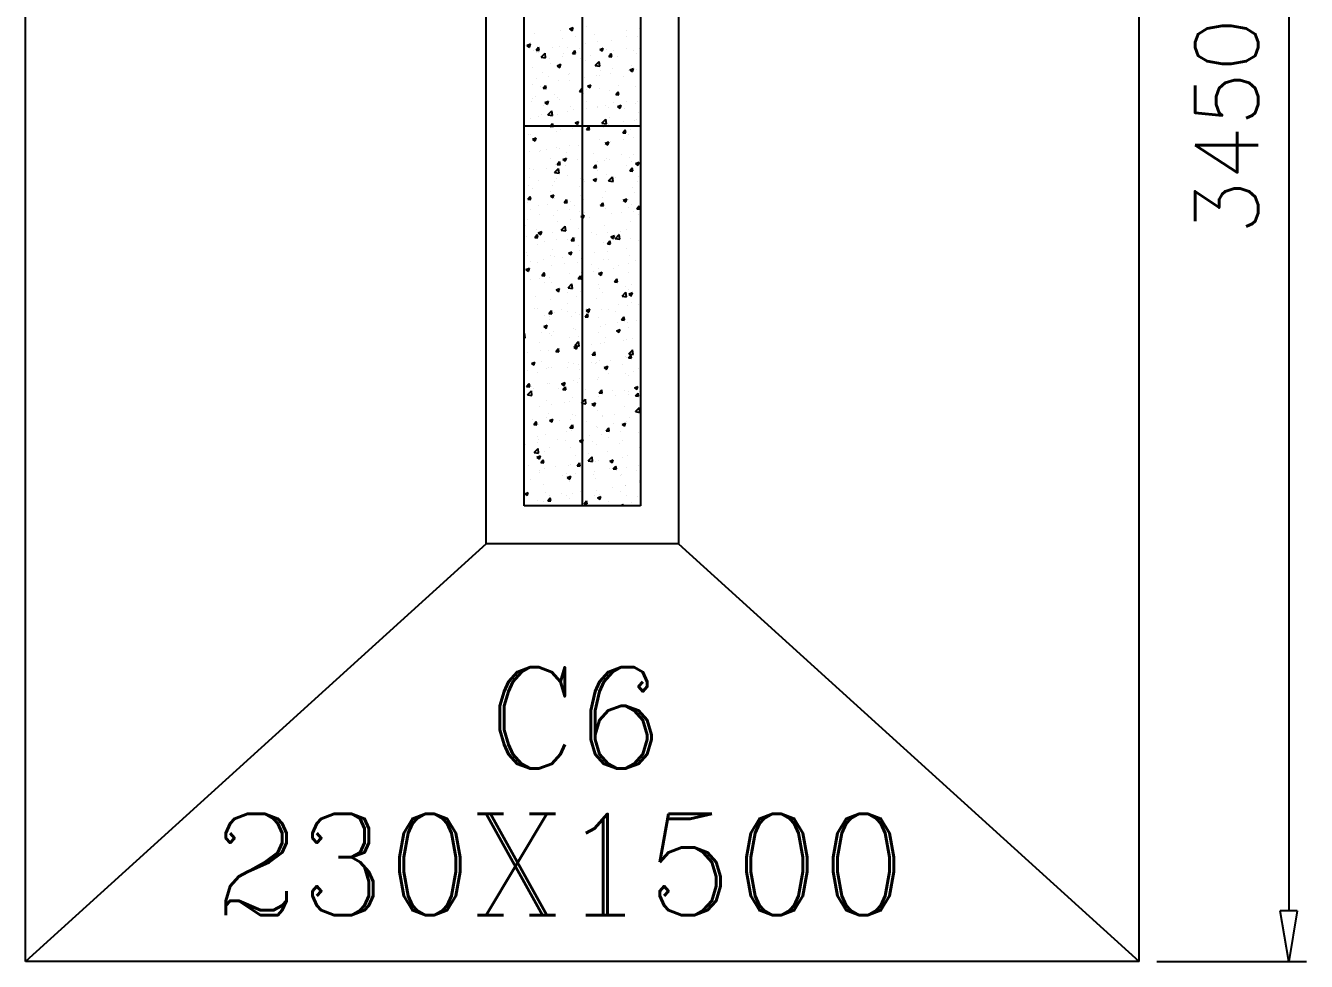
# Model space of a CAD drawing. Header units: millimetres. Extents: x 331487 to 517269, y 198509 to 399936.
# Drawn here: x 431769 to 434300, y 317004 to 318852 of the extents above; entities that cross this region are included whole.
import ezdxf

# ---------------------------------------------------------------- set-up
doc = ezdxf.new("R2010")
doc.units = ezdxf.units.MM
doc.header["$MEASUREMENT"] = 0
doc.layers.add('COLUMN', color=6, linetype='Continuous')
doc.layers.add('FOOTING', color=5, linetype='Continuous')
doc.styles.add('RC', font='romanc.shx', dxfattribs={"height": 200})
doc.styles.add('RO', font='romans.shx', dxfattribs={"height": 125})

# ---------------------------------------------------------------- blocks, each defined once
blk = doc.blocks.new('_ClosedBlank')
at = {"color": 0, "linetype": 'ByBlock', "lineweight": -2}
for p, q in [((-1, 0.167), (0, 0)), ((-1, 0.167), (-1, -0.167)), ((0, 0), (-1, -0.167))]:
    blk.add_line(p, q, dxfattribs=at)

msp = doc.modelspace()

# ---------------------------------------------------------------- linework, layer by layer
at = {"layer": 'COLUMN'}
for p, q in [((432754.3, 317903.5), (432754.3, 319403.5)), ((432984.3, 319403.5), (432984.3, 317903.5)), ((432984.3, 317903.5), (432754.3, 317903.5))]:
    msp.add_line(p, q, dxfattribs=at)
at = {"layer": 'COLUMN', "color": 2, "linetype": 'Continuous'}
for p, q in [((432773.8, 318836.1), (432773.8, 318836.1)), ((432825.7, 318843.6), (432825.7, 318843.6)), ((432843.9, 318845.7), (432850.9, 318848.4)), ((432843.9, 318845.7), (432848.8, 318842.3)), ((432848.8, 318842.3), (432850.9, 318848.4)), ((432877, 318850.6), (432877, 318850.6)), ((432893.7, 318835.2), (432893.7, 318835.2)), ((432956.9, 318843.5), (432956.9, 318843.5)), ((432981.9, 318846.8), (432981.9, 318846.8)), ((432757.4, 318812.1), (432757.4, 318812.1)), ((432759.8, 318813.4), (432766.9, 318816.1)), ((432759.8, 318813.4), (432764.8, 318810.1)), ((432764.8, 318810.1), (432766.8, 318816.1)), ((432767.7, 318818.6), (432767.7, 318818.6)), ((432777.8, 318803.8), (432782.6, 318809.6)), ((432783.7, 318803.3), (432782.6, 318809.6)), ((432810.8, 318809.9), (432810.8, 318809.9)), ((432824.5, 318810.3), (432824.5, 318810.3)), ((432830.8, 318826.9), (432830.8, 318826.9)), ((432840.6, 318809.9), (432840.6, 318809.9)), ((432855.9, 318830.2), (432855.9, 318830.2)), ((432875.8, 318817.3), (432875.8, 318817.3)), ((432898.9, 318820), (432898.9, 318820)), ((432926.3, 318823.7), (432926.3, 318823.7)), ((432957.2, 318830), (432957.2, 318830)), ((432978.3, 318831.2), (432978.3, 318831.2)), ((432772.5, 318802.8), (432772.5, 318802.8)), ((432777.8, 318803.8), (432783.7, 318803.3)), ((432778.5, 318798.7), (432778.5, 318798.7)), ((432782.3, 318799.9), (432782.3, 318799.9)), ((432787.8, 318790), (432796.7, 318788.6)), ((432787.9, 318790), (432795.6, 318798.1)), ((432796.7, 318788.6), (432795.6, 318798.1)), ((432804.5, 318787.4), (432804.5, 318787.4)), ((432829.6, 318790.7), (432829.6, 318790.7)), ((432831.9, 318796.5), (432831.9, 318796.5)), ((432849.5, 318797.5), (432854.3, 318803.3)), ((432849.5, 318797.5), (432855.5, 318797)), ((432855.5, 318797), (432854.3, 318803.3)), ((432864.1, 318807.6), (432864.1, 318807.6)), ((432864.6, 318788), (432864.6, 318788)), ((432867.4, 318795.7), (432867.4, 318795.7)), ((432874.6, 318784), (432874.6, 318784)), ((432885.2, 318794.2), (432885.2, 318794.2)), ((432903.6, 318805.4), (432910.6, 318808.1)), ((432903.6, 318805.4), (432908.5, 318802.1)), ((432908.5, 318802.1), (432910.6, 318808.1)), ((432917.5, 318805.4), (432917.5, 318805.4)), ((432921.2, 318791.3), (432926, 318797)), ((432921.2, 318791.3), (432927.2, 318790.7)), ((432922.9, 318798), (432922.9, 318798)), ((432925.1, 318790.5), (432925.1, 318790.5)), ((432927.2, 318790.7), (432926, 318797)), ((432930.6, 318804), (432930.6, 318804)), ((432938.6, 318791.9), (432938.6, 318791.9)), ((432955.6, 318807.3), (432955.6, 318807.3)), ((432970.9, 318803.1), (432970.9, 318803.1)), ((432977.1, 318797.9), (432977.1, 318797.9)), ((432981.2, 318808), (432981.2, 318808)), ((432771.3, 318769.5), (432771.3, 318769.5)), ((432790.9, 318759.1), (432790.9, 318759.1)), ((432806.2, 318778), (432806.2, 318778)), ((432819.5, 318773.2), (432826.5, 318775.9)), ((432819.5, 318773.2), (432824.5, 318769.8)), ((432823.3, 318777), (432823.3, 318777)), ((432824.5, 318769.8), (432826.5, 318775.9)), ((432894.6, 318773.5), (432902.4, 318781.6)), ((432894.6, 318773.5), (432903.5, 318772.1)), ((432903.5, 318772.1), (432902.4, 318781.6)), ((432904.3, 318764.6), (432904.3, 318764.6)), ((432929.3, 318767.9), (432929.3, 318767.9)), ((432961.1, 318763), (432961.1, 318763)), ((432963.3, 318765.2), (432970.3, 318767.9)), ((432963.3, 318765.2), (432968.2, 318761.8)), ((432967.2, 318772.9), (432967.2, 318772.9)), ((432968.2, 318761.8), (432970.3, 318767.8)), ((432975.8, 318764.7), (432975.8, 318764.7)), ((432770.1, 318736.2), (432770.1, 318736.2)), ((432778.2, 318748), (432778.2, 318748)), ((432791.6, 318728.6), (432796.5, 318734.3)), ((432797.6, 318728.1), (432796.4, 318734.3)), ((432803.3, 318751.3), (432803.3, 318751.3)), ((432822, 318743.7), (432822, 318743.7)), ((432841.1, 318756.3), (432841.1, 318756.3)), ((432844.3, 318756.8), (432844.3, 318756.8)), ((432844.4, 318743), (432844.4, 318743)), ((432873.4, 318750.8), (432873.4, 318750.8)), ((432879.2, 318732.9), (432886.2, 318735.6)), ((432884.2, 318729.6), (432886.2, 318735.6)), ((432897.6, 318754.5), (432897.6, 318754.5)), ((432902.7, 318753), (432902.7, 318753)), ((432923.9, 318757.2), (432923.9, 318757.2)), ((432940.9, 318733.4), (432940.9, 318733.4)), ((432951, 318752.3), (432951, 318752.3)), ((432776.9, 318711.9), (432776.9, 318711.9)), ((432786.1, 318733), (432786.1, 318733)), ((432791.6, 318728.6), (432797.6, 318728.1)), ((432814.8, 318716.8), (432814.8, 318716.8)), ((432820.8, 318710.4), (432820.8, 318710.4)), ((432863.4, 318722.3), (432868.2, 318728.1)), ((432863.4, 318722.3), (432869.3, 318721.8)), ((432869.3, 318721.8), (432868.2, 318728.1)), ((432872.2, 318717.5), (432872.2, 318717.5)), ((432878, 318725.2), (432878, 318725.2)), ((432879.2, 318732.9), (432884.2, 318729.6)), ((432903, 318728.4), (432903, 318728.4)), ((432922.7, 318723.9), (432922.7, 318723.9)), ((432935.1, 318716), (432939.9, 318721.8)), ((432935.1, 318716), (432941.1, 318715.5)), ((432941.1, 318715.5), (432939.9, 318721.8)), ((432974.6, 318731.4), (432974.6, 318731.4)), ((432768.9, 318702.9), (432768.9, 318702.9)), ((432771.4, 318708), (432771.4, 318708)), ((432792.5, 318694.5), (432792.5, 318694.5)), ((432795.2, 318700.7), (432802.2, 318703.3)), ((432795.2, 318700.7), (432800.2, 318697.3)), ((432800.2, 318697.3), (432802.2, 318703.3)), ((432801.1, 318676.1), (432808.9, 318684.2)), ((432810, 318674.7), (432808.9, 318684.2)), ((432824.8, 318705.7), (432824.8, 318705.7)), ((432840.3, 318683.3), (432840.3, 318683.3)), ((432845.9, 318692.3), (432845.9, 318692.3)), ((432851.7, 318685.7), (432851.7, 318685.7)), ((432871, 318684.2), (432871, 318684.2)), ((432876.7, 318689), (432876.7, 318689)), ((432878.2, 318703.4), (432878.2, 318703.4)), ((432898.6, 318693.3), (432898.6, 318693.3)), ((432899.2, 318690), (432899.2, 318690)), ((432914.6, 318694), (432914.6, 318694)), ((432921.5, 318690.6), (432921.5, 318690.6)), ((432931.5, 318701.2), (432931.5, 318701.2)), ((432938.9, 318692.6), (432945.9, 318695.3)), ((432938.9, 318692.6), (432943.9, 318689.3)), ((432943.9, 318689.3), (432945.9, 318695.3)), ((432952.6, 318687.8), (432952.6, 318687.8)), ((432956.9, 318703.3), (432956.9, 318703.3)), ((432973.4, 318698.1), (432973.4, 318698.1)), ((432977.7, 318702.3), (432977.7, 318702.3)), ((432767.7, 318669.6), (432767.7, 318669.6)), ((432782, 318673.3), (432782, 318673.3)), ((432788.5, 318677.4), (432788.5, 318677.4)), ((432801.1, 318676), (432810, 318674.7)), ((432805.5, 318653.4), (432810.3, 318659.1)), ((432811.5, 318652.8), (432810.3, 318659.1)), ((432819.6, 318677.1), (432819.6, 318677.1)), ((432854.9, 318660.4), (432861.9, 318663.1)), ((432854.9, 318660.4), (432859.9, 318657)), ((432859.9, 318657), (432861.9, 318663.1)), ((432864.3, 318661.4), (432864.3, 318661.4)), ((432907.8, 318659.5), (432915.6, 318667.6)), ((432907.8, 318659.5), (432916.7, 318658.1)), ((432916.7, 318658.1), (432915.6, 318667.6)), ((432922.6, 318671.4), (432922.6, 318671.4)), ((432951.4, 318662.9), (432951.4, 318662.9)), ((432972.2, 318664.8), (432972.2, 318664.8)), ((432976.5, 318666.2), (432976.5, 318666.2)), ((432980.9, 318681.4), (432980.9, 318681.4)), ((432762.2, 318638), (432762.2, 318638)), ((432766.5, 318636.4), (432766.5, 318636.4)), ((432804.9, 318654.9), (432804.9, 318654.9)), ((432805.5, 318653.4), (432811.5, 318652.9)), ((432805.9, 318651.3), (432805.9, 318651.3)), ((432818.4, 318643.9), (432818.4, 318643.9)), ((432825.4, 318646.3), (432825.4, 318646.3)), ((432850.4, 318649.6), (432850.4, 318649.6)), ((432858.3, 318652.6), (432858.3, 318652.6)), ((432869.7, 318650.9), (432869.7, 318650.9)), ((432877.2, 318647.1), (432882.1, 318652.8)), ((432877.2, 318647.1), (432883.2, 318646.6)), ((432883.2, 318646.6), (432882.1, 318652.8)), ((432888.3, 318654.6), (432888.3, 318654.6)), ((432911.7, 318650.4), (432911.7, 318650.4)), ((432920.2, 318657.3), (432920.2, 318657.3)), ((432949, 318640.8), (432953.8, 318646.6)), ((432949, 318640.8), (432954.9, 318640.3)), ((432954.9, 318640.3), (432953.8, 318646.6)), ((432960.8, 318636.4), (432960.8, 318636.4)), ((432965, 318648.1), (432965, 318648.1)), ((432770.9, 318628.1), (432777.9, 318630.8)), ((432770.9, 318628.1), (432775.9, 318624.8)), ((432775.8, 318624.8), (432777.9, 318630.8)), ((432817.2, 318610.6), (432817.2, 318610.6)), ((432824.1, 318610.1), (432824.1, 318610.1)), ((432844.1, 318616.4), (432844.1, 318616.4)), ((432862, 318615.1), (432862, 318615.1)), ((432868.5, 318617.6), (432868.5, 318617.6)), ((432902.5, 318626.4), (432902.5, 318626.4)), ((432914.6, 318620.1), (432921.6, 318622.8)), ((432914.6, 318620.1), (432919.6, 318616.8)), ((432919, 318624), (432919, 318624)), ((432919.6, 318616.8), (432921.6, 318622.8)), ((432925.1, 318623.4), (432925.1, 318623.4)), ((432950.1, 318626.7), (432950.1, 318626.7)), ((432971, 318631.5), (432971, 318631.5)), ((432765.2, 318603.1), (432765.2, 318603.1)), ((432785.4, 318603.8), (432785.4, 318603.8)), ((432785.8, 318606.3), (432785.8, 318606.3)), ((432799.1, 318606.8), (432799.1, 318606.8)), ((432806.5, 318590.3), (432806.5, 318590.3)), ((432819.4, 318578.2), (432824.2, 318583.9)), ((432825.4, 318577.6), (432824.2, 318583.9)), ((432830.6, 318587.9), (432837.6, 318590.6)), ((432830.6, 318587.9), (432835.5, 318584.5)), ((432835.5, 318584.5), (432837.6, 318590.6)), ((432838.8, 318601.5), (432838.8, 318601.5)), ((432859.9, 318588.1), (432859.9, 318588.1)), ((432867.3, 318584.3), (432867.3, 318584.3)), ((432892.2, 318599.3), (432892.2, 318599.3)), ((432898.8, 318584), (432898.8, 318584)), ((432913.3, 318585.8), (432913.3, 318585.8)), ((432917.8, 318590.7), (432917.8, 318590.7)), ((432923.8, 318587.3), (432923.8, 318587.3)), ((432945.6, 318597), (432945.6, 318597)), ((432961.7, 318592.3), (432961.7, 318592.3)), ((432966.6, 318583.6), (432966.6, 318583.6)), ((432969.8, 318598.2), (432969.8, 318598.2)), ((432974.3, 318579.9), (432981.3, 318582.6)), ((432979.3, 318576.5), (432981.3, 318582.6)), ((432764, 318569.8), (432764, 318569.8)), ((432772.7, 318567.4), (432772.7, 318567.4)), ((432797.8, 318570.7), (432797.8, 318570.7)), ((432814.4, 318562.1), (432822.2, 318570.2)), ((432814.4, 318562.1), (432823.3, 318560.7)), ((432816, 318577.3), (432816, 318577.3)), ((432819.4, 318578.2), (432825.4, 318577.6)), ((432823.3, 318560.7), (432822.1, 318570.2)), ((432835.7, 318575.7), (432835.7, 318575.7)), ((432840, 318556.7), (432840, 318556.7)), ((432891.1, 318571.9), (432895.9, 318577.6)), ((432891.1, 318571.9), (432897.1, 318571.4)), ((432897.1, 318571.4), (432895.9, 318577.6)), ((432898.3, 318566.7), (432898.3, 318566.7)), ((432916.6, 318557.4), (432916.6, 318557.4)), ((432956.6, 318576.7), (432956.6, 318576.7)), ((432962.8, 318565.6), (432967.7, 318571.4)), ((432962.8, 318565.6), (432968.8, 318565.1)), ((432968.8, 318565.1), (432967.7, 318571.3)), ((432968.5, 318564.9), (432968.5, 318564.9)), ((432974.3, 318579.9), (432979.3, 318576.5)), ((432762.8, 318536.5), (432762.8, 318536.5)), ((432765.5, 318552.9), (432765.5, 318552.9)), ((432771.5, 318531.2), (432771.5, 318531.2)), ((432781.7, 318546.7), (432781.7, 318546.7)), ((432809.3, 318536.2), (432809.3, 318536.2)), ((432814.7, 318544), (432814.7, 318544)), ((432818.9, 318550.7), (432818.9, 318550.7)), ((432864, 318534.7), (432864, 318534.7)), ((432866.1, 318551), (432866.1, 318551)), ((432872.3, 318548.4), (432872.3, 318548.4)), ((432872.5, 318544.5), (432872.5, 318544.5)), ((432890.3, 318547.6), (432897.3, 318550.3)), ((432890.3, 318547.6), (432895.2, 318544.3)), ((432895.2, 318544.3), (432897.3, 318550.3)), ((432897.5, 318547.8), (432897.5, 318547.8)), ((432921.1, 318545.5), (432928.9, 318553.7)), ((432921.1, 318545.5), (432930, 318544.1)), ((432922.3, 318544.7), (432922.3, 318544.7)), ((432925.7, 318546.2), (432925.7, 318546.2)), ((432930, 318544.1), (432928.9, 318553.6)), ((432935.4, 318552.8), (432935.4, 318552.8)), ((432967.3, 318531.6), (432967.3, 318531.6)), ((432979, 318543.9), (432979, 318543.9)), ((432980.6, 318554.7), (432980.6, 318554.7)), ((432761.5, 318509.2), (432766.4, 318515)), ((432761.5, 318509.2), (432767.5, 318508.7)), ((432767.5, 318508.7), (432766.3, 318515)), ((432805.6, 318524.7), (432805.6, 318524.7)), ((432806.2, 318515.4), (432813.2, 318518.1)), ((432806.2, 318515.4), (432811.2, 318512)), ((432811.2, 318512), (432813.2, 318518.1)), ((432813.5, 318510.7), (432813.5, 318510.7)), ((432833.3, 318502.9), (432838.1, 318508.7)), ((432839.2, 318502.4), (432838.1, 318508.7)), ((432864.9, 318517.7), (432864.9, 318517.7)), ((432871.2, 318508.4), (432871.2, 318508.4)), ((432909.1, 318513.4), (432909.1, 318513.4)), ((432915.4, 318524.1), (432915.4, 318524.1)), ((432949.9, 318507.4), (432957, 318510)), ((432949.9, 318507.4), (432954.9, 318504)), ((432954.9, 318504), (432956.9, 318510)), ((432960.5, 318509.7), (432960.5, 318509.7)), ((432972.3, 318521.7), (432972.3, 318521.7)), ((432761.6, 318503.2), (432761.6, 318503.2)), ((432767.1, 318488.4), (432767.1, 318488.4)), ((432783, 318496.8), (432783, 318496.8)), ((432799.4, 318499.6), (432799.4, 318499.6)), ((432820.5, 318486.2), (432820.5, 318486.2)), ((432833.3, 318502.9), (432839.2, 318502.4)), ((432843.8, 318489.7), (432843.8, 318489.7)), ((432846.2, 318505.1), (432846.2, 318505.1)), ((432852.8, 318497.3), (432852.8, 318497.3)), ((432863.7, 318484.4), (432863.7, 318484.4)), ((432873.9, 318483.9), (432873.9, 318483.9)), ((432902.2, 318499.7), (432902.2, 318499.7)), ((432905, 318496.7), (432909.8, 318502.4)), ((432905, 318496.7), (432911, 318496.1)), ((432906.2, 318495.1), (432906.2, 318495.1)), ((432911, 318496.1), (432909.8, 318502.4)), ((432914.2, 318490.8), (432914.2, 318490.8)), ((432927.3, 318481.6), (432927.3, 318481.6)), ((432945.9, 318482.3), (432945.9, 318482.3)), ((432959.6, 318492.8), (432959.6, 318492.8)), ((432966.1, 318498.3), (432966.1, 318498.3)), ((432971, 318485.6), (432971, 318485.6)), ((432976.7, 318490.4), (432981.5, 318496.1)), ((432976.7, 318490.4), (432982.7, 318489.9)), ((432982.7, 318489.9), (432981.5, 318496.1)), ((432756.7, 318457.3), (432756.7, 318457.3)), ((432760.4, 318469.9), (432760.4, 318469.9)), ((432785.5, 318479.7), (432785.5, 318479.7)), ((432812.3, 318477.4), (432812.3, 318477.4)), ((432819.9, 318465.7), (432819.9, 318465.7)), ((432827.6, 318448.1), (432835.4, 318456.2)), ((432836.5, 318446.7), (432835.4, 318456.2)), ((432844.9, 318469), (432844.9, 318469)), ((432865.9, 318475.1), (432872.9, 318477.8)), ((432865.9, 318475.1), (432870.9, 318471.7)), ((432870.9, 318471.7), (432872.9, 318477.8)), ((432882.8, 318473.9), (432882.8, 318473.9)), ((432913, 318457.6), (432913, 318457.6)), ((432964.9, 318465.1), (432964.9, 318465.1)), ((432980.7, 318479.4), (432980.7, 318479.4)), ((432759.2, 318436.6), (432759.2, 318436.6)), ((432775.4, 318434), (432780.2, 318439.7)), ((432775.4, 318434), (432781.4, 318433.5)), ((432779.5, 318448.8), (432779.5, 318448.8)), ((432781.4, 318433.5), (432780.2, 318439.7)), ((432781.9, 318442.8), (432788.9, 318445.5)), ((432781.9, 318442.8), (432786.9, 318439.5)), ((432786.9, 318439.5), (432788.9, 318445.5)), ((432811.1, 318444.1), (432811.1, 318444.1)), ((432827.6, 318448.1), (432836.5, 318446.7)), ((432832.9, 318446.5), (432832.9, 318446.5)), ((432839.7, 318430.1), (432839.7, 318430.1)), ((432847.1, 318427.7), (432852, 318433.5)), ((432853.1, 318427.2), (432851.9, 318433.5)), ((432856.5, 318434.5), (432856.5, 318434.5)), ((432862.4, 318451.2), (432862.4, 318451.2)), ((432886.3, 318444.2), (432886.3, 318444.2)), ((432898, 318440.1), (432898, 318440.1)), ((432919.6, 318442.8), (432919.6, 318442.8)), ((432925.6, 318434.8), (432932.6, 318437.5)), ((432925.6, 318434.8), (432930.6, 318431.5)), ((432930.6, 318431.5), (432932.6, 318437.5)), ((432934.3, 318431.6), (432943.2, 318430.2)), ((432934.4, 318431.6), (432942.1, 318439.7)), ((432939.7, 318442), (432939.7, 318442)), ((432943.2, 318430.2), (432942.1, 318439.7)), ((432944.7, 318446.1), (432944.7, 318446.1)), ((432956.3, 318450.1), (432956.3, 318450.1)), ((432963.7, 318431.8), (432963.7, 318431.8)), ((432982.5, 318451.1), (432982.5, 318451.1)), ((432781.4, 318420), (432781.4, 318420)), ((432793.6, 318426.2), (432793.6, 318426.2)), ((432809.9, 318410.8), (432809.9, 318410.8)), ((432818.6, 318429.5), (432818.6, 318429.5)), ((432841.6, 318402.6), (432848.6, 318405.3)), ((432846.6, 318399.2), (432848.6, 318405.3)), ((432847.1, 318427.7), (432853.1, 318427.2)), ((432861.2, 318417.9), (432861.2, 318417.9)), ((432863.7, 318408.1), (432863.7, 318408.1)), ((432911.7, 318424.3), (432911.7, 318424.3)), ((432918.4, 318406.7), (432918.4, 318406.7)), ((432918.9, 318421.4), (432923.7, 318427.2)), ((432918.9, 318421.4), (432924.8, 318420.9)), ((432922, 318418.1), (432922, 318418.1)), ((432924.8, 318420.9), (432923.7, 318427.2)), ((432956.2, 318411.7), (432956.2, 318411.7)), ((432980.3, 318428.1), (432980.3, 318428.1)), ((432757.9, 318403.3), (432757.9, 318403.3)), ((432760.1, 318397.7), (432760.1, 318397.7)), ((432767.3, 318386.8), (432767.3, 318386.8)), ((432781.1, 318384.2), (432781.1, 318384.2)), ((432792.3, 318390.1), (432792.3, 318390.1)), ((432805.4, 318398.1), (432805.4, 318398.1)), ((432813.4, 318395.4), (432813.4, 318395.4)), ((432830.2, 318395.1), (432830.2, 318395.1)), ((432834.5, 318382), (432834.5, 318382)), ((432841.6, 318402.6), (432846.6, 318399.2)), ((432860, 318384.6), (432860, 318384.6)), ((432866.8, 318393.1), (432866.8, 318393.1)), ((432887.9, 318379.7), (432887.9, 318379.7)), ((432893.3, 318403.4), (432893.3, 318403.4)), ((432910.5, 318391), (432910.5, 318391)), ((432920.2, 318390.9), (432920.2, 318390.9)), ((432960.2, 318383.1), (432960.2, 318383.1)), ((432962.5, 318398.5), (432962.5, 318398.5)), ((432973.6, 318388.6), (432973.6, 318388.6)), ((432756.7, 318370), (432756.7, 318370)), ((432757.6, 318370.3), (432764.6, 318373)), ((432757.6, 318370.3), (432762.5, 318367)), ((432762.5, 318367), (432764.6, 318373)), ((432789.3, 318358.8), (432794.1, 318364.5)), ((432789.3, 318358.8), (432795.3, 318358.3)), ((432795.3, 318358.2), (432794.1, 318364.5)), ((432803.9, 318355.6), (432803.9, 318355.6)), ((432808.7, 318377.5), (432808.7, 318377.5)), ((432843.5, 318363.1), (432843.5, 318363.1)), ((432861, 318352.5), (432865.8, 318358.2)), ((432867, 318352), (432865.8, 318358.2)), ((432867, 318363.9), (432867, 318363.9)), ((432892.1, 318367.2), (432892.1, 318367.2)), ((432901.3, 318362.3), (432908.3, 318365)), ((432901.3, 318362.3), (432906.3, 318359)), ((432901.9, 318373.1), (432901.9, 318373.1)), ((432906.3, 318359), (432908.3, 318365)), ((432909.3, 318357.7), (432909.3, 318357.7)), ((432929.9, 318372.2), (432929.9, 318372.2)), ((432941.3, 318377.5), (432941.3, 318377.5)), ((432961.2, 318365.2), (432961.2, 318365.2)), ((432755.5, 318336.7), (432755.5, 318336.7)), ((432766, 318350.6), (432766, 318350.6)), ((432785.2, 318353.1), (432785.2, 318353.1)), ((432793.5, 318344.6), (432793.5, 318344.6)), ((432807.4, 318344.2), (432807.4, 318344.2)), ((432817.3, 318330.1), (432824.3, 318332.8)), ((432817.3, 318330.1), (432822.2, 318326.7)), ((432822.2, 318326.7), (432824.3, 318332.8)), ((432840.9, 318334.2), (432848.7, 318342.3)), ((432840.9, 318334.1), (432849.8, 318332.8)), ((432846.9, 318342.3), (432846.9, 318342.3)), ((432849.8, 318332.8), (432848.7, 318342.3)), ((432858.8, 318351.3), (432858.8, 318351.3)), ((432861, 318352.5), (432867, 318352)), ((432900.3, 318340.1), (432900.3, 318340.1)), ((432903.6, 318332.8), (432903.6, 318332.8)), ((432932.7, 318346.2), (432937.6, 318352)), ((432932.7, 318346.2), (432938.7, 318345.7)), ((432938.7, 318345.7), (432937.6, 318352)), ((432953.7, 318337.8), (432953.7, 318337.8)), ((432960, 318331.9), (432960, 318331.9)), ((432966.8, 318341.1), (432966.8, 318341.1)), ((432777.6, 318316.2), (432777.6, 318316.2)), ((432806.2, 318311), (432806.2, 318311)), ((432839.4, 318303.4), (432839.4, 318303.4)), ((432840.7, 318324.5), (432840.7, 318324.5)), ((432857.6, 318318), (432857.6, 318318)), ((432865.8, 318327.8), (432865.8, 318327.8)), ((432897.7, 318313.4), (432897.7, 318313.4)), ((432908.1, 318324.4), (432908.1, 318324.4)), ((432947.6, 318317.6), (432955.4, 318325.7)), ((432947.6, 318317.6), (432956.5, 318316.2)), ((432956.5, 318316.2), (432955.4, 318325.7)), ((432956.1, 318323.4), (432956.1, 318323.4)), ((432961, 318322.1), (432968, 318324.8)), ((432961, 318322.1), (432966, 318318.7)), ((432965.5, 318304.9), (432965.5, 318304.9)), ((432965.9, 318318.7), (432968, 318324.7)), ((432774.1, 318293.5), (432774.1, 318293.5)), ((432781.1, 318293.4), (432781.1, 318293.4)), ((432795.2, 318280), (432795.2, 318280)), ((432803.2, 318283.6), (432808, 318289.3)), ((432803.2, 318283.6), (432809.1, 318283)), ((432809.1, 318283), (432808, 318289.3)), ((432814.4, 318285), (432814.4, 318285)), ((432827.5, 318291.2), (432827.5, 318291.2)), ((432839.4, 318288.3), (432839.4, 318288.3)), ((432856.4, 318284.7), (432856.4, 318284.7)), ((432863.4, 318281.5), (432863.4, 318281.5)), ((432874.9, 318277.3), (432879.7, 318283)), ((432877, 318289.8), (432884, 318292.5)), ((432877, 318289.8), (432881.9, 318286.5)), ((432877.3, 318293.3), (432877.3, 318293.3)), ((432880.9, 318276.7), (432879.7, 318283)), ((432880.8, 318289), (432880.8, 318289)), ((432881.9, 318286.5), (432884, 318292.5)), ((432906.9, 318291.1), (432906.9, 318291.1)), ((432921.7, 318291.5), (432921.7, 318291.5)), ((432934.2, 318286.7), (432934.2, 318286.7)), ((432940.5, 318301.6), (432940.5, 318301.6)), ((432958.8, 318298.6), (432958.8, 318298.6)), ((432980, 318301.5), (432980, 318301.5)), ((432792.9, 318257.6), (432799.9, 318260.2)), ((432792.9, 318257.6), (432797.9, 318254.2)), ((432797.9, 318254.2), (432799.9, 318260.2)), ((432805, 318277.7), (432805, 318277.7)), ((432805.1, 318271.5), (432805.1, 318271.5)), ((432848.5, 318277.8), (432848.5, 318277.8)), ((432851, 318253.9), (432851, 318253.9)), ((432874.9, 318277.3), (432880.9, 318276.8)), ((432901.9, 318275.5), (432901.9, 318275.5)), ((432905.7, 318257.8), (432905.7, 318257.8)), ((432914.2, 318262.2), (432914.2, 318262.2)), ((432939.2, 318265.5), (432939.2, 318265.5)), ((432946.6, 318271), (432951.4, 318276.7)), ((432946.6, 318271), (432952.6, 318270.5)), ((432952.6, 318270.5), (432951.4, 318276.7)), ((432955.3, 318273.3), (432955.3, 318273.3)), ((432957.6, 318265.3), (432957.6, 318265.3)), ((432959.9, 318256.5), (432959.9, 318256.5)), ((432977.1, 318270.5), (432977.1, 318270.5)), ((432754.3, 318244), (432755.2, 318244.9)), ((432754.3, 318235.7), (432756.3, 318235.4)), ((432756.3, 318235.4), (432755.2, 318244.9)), ((432788.1, 318245.6), (432788.1, 318245.6)), ((432803.8, 318244.4), (432803.8, 318244.4)), ((432807.6, 318240.4), (432807.6, 318240.4)), ((432813.1, 318248.9), (432813.1, 318248.9)), ((432843.2, 318236.5), (432843.2, 318236.5)), ((432854.1, 318220.2), (432861.9, 318228.3)), ((432855.1, 318251.4), (432855.1, 318251.4)), ((432860.9, 318238.1), (432860.9, 318238.1)), ((432863, 318218.8), (432861.9, 318228.3)), ((432901.6, 318246.5), (432901.6, 318246.5)), ((432914.3, 318235.9), (432914.3, 318235.9)), ((432936.6, 318249.5), (432943.6, 318252.2)), ((432936.6, 318249.5), (432941.6, 318246.2)), ((432941.6, 318246.2), (432943.6, 318252.2)), ((432950.8, 318231), (432950.8, 318231)), ((432956.4, 318232), (432956.4, 318232)), ((432967.7, 318233.6), (432967.7, 318233.6)), ((432761.8, 318206.2), (432761.8, 318206.2)), ((432784.9, 318226.5), (432784.9, 318226.5)), ((432786.8, 318209.5), (432786.8, 318209.5)), ((432802.6, 318211.1), (432802.6, 318211.1)), ((432817, 318208.3), (432821.9, 318214.1)), ((432817, 318208.3), (432823, 318207.8)), ((432823, 318207.8), (432821.8, 318214.1)), ((432824.7, 318214.4), (432824.7, 318214.4)), ((432852.6, 318217.3), (432859.6, 318220)), ((432852.6, 318217.3), (432857.6, 318213.9)), ((432853.9, 318218.1), (432853.9, 318218.1)), ((432854.1, 318220.2), (432863, 318218.8)), ((432857.6, 318213.9), (432859.6, 318220)), ((432887.9, 318222.8), (432887.9, 318222.8)), ((432888.8, 318202.1), (432893.6, 318207.8)), ((432888.8, 318202.1), (432894.7, 318201.5)), ((432894.7, 318201.5), (432893.6, 318207.8)), ((432904.4, 318224.5), (432904.4, 318224.5)), ((432912.9, 318226.1), (432912.9, 318226.1)), ((432960.9, 318203.6), (432968.7, 318211.8)), ((432960.9, 318203.6), (432969.8, 318202.3)), ((432969.8, 318202.3), (432968.6, 318211.8)), ((432755.8, 318178.1), (432755.8, 318178.1)), ((432768.6, 318185), (432775.6, 318187.7)), ((432768.6, 318185), (432773.6, 318181.7)), ((432773.6, 318181.7), (432775.6, 318187.7)), ((432788.1, 318189.3), (432788.1, 318189.3)), ((432801.4, 318177.8), (432801.4, 318177.8)), ((432839.1, 318176.8), (432839.1, 318176.8)), ((432841.5, 318187), (432841.5, 318187)), ((432852.7, 318184.8), (432852.7, 318184.8)), ((432861.6, 318183.3), (432861.6, 318183.3)), ((432886.6, 318186.6), (432886.6, 318186.6)), ((432894.8, 318184.8), (432894.8, 318184.8)), ((432897.4, 318186.8), (432897.4, 318186.8)), ((432903.2, 318191.2), (432903.2, 318191.2)), ((432912.3, 318177), (432919.3, 318179.7)), ((432912.3, 318177), (432917.3, 318173.7)), ((432917.3, 318173.7), (432919.3, 318179.7)), ((432924.5, 318191.6), (432924.5, 318191.6)), ((432948.2, 318182.5), (432948.2, 318182.5)), ((432955.2, 318198.7), (432955.2, 318198.7)), ((432955.8, 318196.8), (432955.8, 318196.8)), ((432960.5, 318195.8), (432965.3, 318201.5)), ((432960.5, 318195.8), (432966.5, 318195.3)), ((432966.5, 318195.3), (432965.3, 318201.5)), ((432760.5, 318170), (432760.5, 318170)), ((432780.8, 318166.8), (432780.8, 318166.8)), ((432798.4, 318175), (432798.4, 318175)), ((432809.2, 318175.9), (432809.2, 318175.9)), ((432851.5, 318151.6), (432851.5, 318151.6)), ((432862.6, 318173.6), (432862.6, 318173.6)), ((432863.1, 318154.8), (432863.1, 318154.8)), ((432898.2, 318152.2), (432898.2, 318152.2)), ((432902, 318158), (432902, 318158)), ((432915.9, 318171.3), (432915.9, 318171.3)), ((432921.4, 318164.9), (432921.4, 318164.9)), ((432953.9, 318165.5), (432953.9, 318165.5)), ((432961.3, 318160.5), (432961.3, 318160.5)), ((432969.3, 318169.1), (432969.3, 318169.1)), ((432979.7, 318174.9), (432979.7, 318174.9)), ((432759.2, 318139.4), (432764, 318145.1)), ((432759.2, 318139.4), (432765.2, 318138.9)), ((432760.7, 318122.8), (432768.5, 318130.9)), ((432765.2, 318138.9), (432764, 318145.1)), ((432768.2, 318138.5), (432768.2, 318138.5)), ((432769.6, 318121.4), (432768.5, 318130.9)), ((432772.1, 318135.6), (432772.1, 318135.6)), ((432800.2, 318144.5), (432800.2, 318144.5)), ((432804.8, 318144.8), (432804.8, 318144.8)), ((432821.6, 318136.2), (432821.6, 318136.2)), ((432828.3, 318144.8), (432835.3, 318147.5)), ((432828.3, 318144.8), (432833.3, 318141.4)), ((432830.9, 318133.1), (432835.7, 318138.9)), ((432830.9, 318133.1), (432836.9, 318132.6)), ((432833.3, 318141.4), (432835.3, 318147.5)), ((432835.2, 318143.9), (432835.2, 318143.9)), ((432836.9, 318132.6), (432835.7, 318138.9)), ((432860.3, 318147.2), (432860.3, 318147.2)), ((432875, 318133.9), (432875, 318133.9)), ((432902.6, 318126.8), (432907.5, 318132.6)), ((432902.6, 318126.8), (432908.6, 318126.3)), ((432908.6, 318126.3), (432907.5, 318132.6)), ((432928.3, 318131.7), (432928.3, 318131.7)), ((432952.7, 318132.2), (432952.7, 318132.2)), ((432959.6, 318129.9), (432959.6, 318129.9)), ((432972, 318136.8), (432979, 318139.5)), ((432972, 318136.8), (432977, 318133.4)), ((432974.4, 318120.6), (432979.2, 318126.3)), ((432977, 318133.4), (432979, 318139.5)), ((432980.3, 318120), (432979.2, 318126.3)), ((432981.7, 318129.4), (432981.7, 318129.4)), ((432760.7, 318122.8), (432769.6, 318121.4)), ((432798.9, 318111.2), (432798.9, 318111.2)), ((432808.9, 318104.4), (432808.9, 318104.4)), ((432834, 318107.7), (432834, 318107.7)), ((432843, 318109.8), (432843, 318109.8)), ((432850.3, 318118.3), (432850.3, 318118.3)), ((432867.4, 318106.2), (432875.2, 318114.4)), ((432867.4, 318106.2), (432876.3, 318104.8)), ((432871.8, 318112.7), (432871.8, 318112.7)), ((432876.3, 318104.8), (432875.2, 318114.3)), ((432888, 318104.5), (432895, 318107.2)), ((432888, 318104.5), (432893, 318101.2)), ((432893, 318101.2), (432895, 318107.2)), ((432900.8, 318124.7), (432900.8, 318124.7)), ((432901.3, 318119.8), (432901.3, 318119.8)), ((432935, 318121), (432935, 318121)), ((432960, 318124.3), (432960, 318124.3)), ((432974.4, 318120.6), (432980.3, 318120)), ((432784.6, 318099.8), (432784.6, 318099.8)), ((432797.7, 318077.9), (432797.7, 318077.9)), ((432802.1, 318085.1), (432802.1, 318085.1)), ((432849.1, 318085), (432849.1, 318085)), ((432855.5, 318082.8), (432855.5, 318082.8)), ((432899.6, 318091.4), (432899.6, 318091.4)), ((432908.7, 318081.6), (432908.7, 318081.6)), ((432908.9, 318080.6), (432908.9, 318080.6)), ((432933.7, 318084.9), (432933.7, 318084.9)), ((432951.5, 318098.9), (432951.5, 318098.9)), ((432962.2, 318078.3), (432962.2, 318078.3)), ((432971.6, 318089.9), (432971.6, 318089.9)), ((432974.1, 318089.7), (432981.9, 318097.8)), ((432974.1, 318089.7), (432983, 318088.3)), ((432983, 318088.3), (432981.9, 318097.8)), ((432769.8, 318073.9), (432769.8, 318073.9)), ((432773.1, 318064.2), (432777.9, 318069.9)), ((432773.1, 318064.2), (432779, 318063.7)), ((432779, 318063.6), (432777.9, 318069.9)), ((432782.6, 318065), (432782.6, 318065)), ((432804, 318072.3), (432811, 318075)), ((432804, 318072.3), (432808.9, 318068.9)), ((432807.7, 318068.3), (432807.7, 318068.3)), ((432808.9, 318068.9), (432811, 318075)), ((432823.2, 318071.7), (432823.2, 318071.7)), ((432844.8, 318057.9), (432849.6, 318063.6)), ((432844.8, 318057.9), (432850.8, 318057.4)), ((432845.5, 318073.3), (432845.5, 318073.3)), ((432847.8, 318051.7), (432847.8, 318051.7)), ((432850.8, 318057.4), (432849.6, 318063.6)), ((432876.6, 318069.4), (432876.6, 318069.4)), ((432897.1, 318060.2), (432897.1, 318060.2)), ((432898.4, 318058.1), (432898.4, 318058.1)), ((432916.5, 318051.6), (432921.3, 318057.4)), ((432916.5, 318051.6), (432922.5, 318051.1)), ((432922.5, 318051.1), (432921.3, 318057.4)), ((432929.9, 318067.2), (432929.9, 318067.2)), ((432945.3, 318050.4), (432945.3, 318050.4)), ((432947.7, 318064.3), (432954.7, 318066.9)), ((432947.7, 318064.3), (432952.6, 318060.9)), ((432950.3, 318065.6), (432950.3, 318065.6)), ((432952.6, 318060.9), (432954.7, 318066.9)), ((432955.5, 318070.2), (432955.5, 318070.2)), ((432983.3, 318064.9), (432983.3, 318064.9)), ((432756.3, 318025.6), (432756.3, 318025.6)), ((432780.5, 318040.2), (432780.5, 318040.2)), ((432781.4, 318028.9), (432781.4, 318028.9)), ((432782.2, 318034.3), (432782.2, 318034.3)), ((432796.5, 318044.6), (432796.5, 318044.6)), ((432819.2, 318033.8), (432819.2, 318033.8)), ((432835.6, 318032), (432835.6, 318032)), ((432838.8, 318050.2), (432838.8, 318050.2)), ((432862.8, 318028.2), (432862.8, 318028.2)), ((432863.6, 318032), (432870.7, 318034.7)), ((432863.6, 318032), (432868.6, 318028.6)), ((432868.6, 318028.6), (432870.6, 318034.7)), ((432882.4, 318042.2), (432882.4, 318042.2)), ((432889, 318029.8), (432889, 318029.8)), ((432907.4, 318045.4), (432907.4, 318045.4)), ((432921.1, 318038.2), (432921.1, 318038.2)), ((432942.3, 318027.5), (432942.3, 318027.5)), ((432949.1, 318032.3), (432949.1, 318032.3)), ((432979.4, 318048.2), (432979.4, 318048.2)), ((432773.9, 318008.8), (432781.7, 318016.9)), ((432773.9, 318008.8), (432782.8, 318007.4)), ((432779.6, 317999.8), (432786.6, 318002.4)), ((432779.6, 317999.8), (432784.6, 317996.4)), ((432782.8, 318007.4), (432781.7, 318016.9)), ((432784.6, 317996.4), (432786.6, 318002.4)), ((432795.3, 318011.4), (432795.3, 318011.4)), ((432804.5, 318018.2), (432804.5, 318018.2)), ((432846.6, 318018.4), (432846.6, 318018.4)), ((432856.1, 318002.7), (432856.1, 318002.7)), ((432880.7, 317992.3), (432888.5, 318000.4)), ((432881.1, 318006), (432881.1, 318006)), ((432889.5, 317990.9), (432888.4, 318000.4)), ((432897.1, 318024.8), (432897.1, 318024.8)), ((432919, 318011), (432919, 318011)), ((432959.3, 318003.2), (432959.3, 318003.2)), ((432982.1, 318019.3), (432982.1, 318019.3)), ((432755.1, 317989.4), (432755.1, 317989.4)), ((432762.7, 317983.2), (432762.7, 317983.2)), ((432786.9, 317989), (432791.8, 317994.7)), ((432786.9, 317989), (432792.9, 317988.4)), ((432792.9, 317988.4), (432791.7, 317994.7)), ((432792.9, 317994.4), (432792.9, 317994.4)), ((432794.1, 317978.1), (432794.1, 317978.1)), ((432816.1, 317980.9), (432816.1, 317980.9)), ((432842.7, 317983.2), (432842.7, 317983.2)), ((432845.4, 317985.1), (432845.4, 317985.1)), ((432858.7, 317982.7), (432863.5, 317988.4)), ((432858.7, 317982.7), (432864.6, 317982.2)), ((432864.6, 317982.1), (432863.5, 317988.4)), ((432869.5, 317978.7), (432869.5, 317978.7)), ((432880.6, 317992.3), (432889.5, 317990.9)), ((432895.9, 317991.5), (432895.9, 317991.5)), ((432901, 317993.2), (432901, 317993.2)), ((432922.9, 317976.4), (432922.9, 317976.4)), ((432923.3, 317991.7), (432930.3, 317994.4)), ((432923.3, 317991.7), (432928.3, 317988.4)), ((432928.3, 317988.4), (432930.3, 317994.4)), ((432930.4, 317976.4), (432935.2, 317982.1)), ((432930.4, 317976.4), (432936.4, 317975.9)), ((432936.4, 317975.9), (432935.2, 317982.1)), ((432947.9, 317999), (432947.9, 317999)), ((432955.8, 317979.9), (432955.8, 317979.9)), ((432980.9, 317983.2), (432980.9, 317983.2)), ((432766.6, 317955), (432766.6, 317955)), ((432783.8, 317969.7), (432783.8, 317969.7)), ((432784.3, 317973.2), (432784.3, 317973.2)), ((432829.8, 317963.3), (432829.8, 317963.3)), ((432837.2, 317967.5), (432837.2, 317967.5)), ((432839.3, 317959.5), (432846.3, 317962.2)), ((432839.3, 317959.5), (432844.3, 317956.1)), ((432844.2, 317951.8), (432844.2, 317951.8)), ((432844.3, 317956.1), (432846.3, 317962.2)), ((432854.8, 317966.6), (432854.8, 317966.6)), ((432890.6, 317965.2), (432890.6, 317965.2)), ((432892.7, 317971.6), (432892.7, 317971.6)), ((432894.7, 317958.2), (432894.7, 317958.2)), ((432944, 317963), (432944, 317963)), ((432946.7, 317965.7), (432946.7, 317965.7)), ((432976.3, 317974.1), (432976.3, 317974.1)), ((432983, 317951.5), (432984.3, 317952)), ((432983, 317951.5), (432984.3, 317950.6)), ((432755.3, 317927.2), (432762.3, 317929.9)), ((432755.3, 317927.2), (432760.3, 317923.9)), ((432760.3, 317923.9), (432762.3, 317929.9)), ((432792.9, 317944.8), (432792.9, 317944.8)), ((432796.2, 317930.1), (432796.2, 317930.1)), ((432803.5, 317923.8), (432803.5, 317923.8)), ((432828.5, 317927.1), (432828.5, 317927.1)), ((432849.6, 317927.8), (432849.6, 317927.8)), ((432866.4, 317932.1), (432866.4, 317932.1)), ((432893.5, 317924.9), (432893.5, 317924.9)), ((432896.8, 317933.6), (432896.8, 317933.6)), ((432903, 317925.6), (432903, 317925.6)), ((432929.5, 317940.4), (432929.5, 317940.4)), ((432945.4, 317932.4), (432945.4, 317932.4)), ((432954.6, 317943.7), (432954.6, 317943.7)), ((432955.2, 317943.6), (432955.2, 317943.6)), ((432780.2, 317913.5), (432780.2, 317913.5)), ((432791.6, 317911.5), (432791.6, 317911.5)), ((432800.8, 317913.7), (432805.6, 317919.5)), ((432800.8, 317913.7), (432806.8, 317913.2)), ((432806.8, 317913.2), (432805.6, 317919.5)), ((432838.5, 317923.5), (432838.5, 317923.5)), ((432843, 317918.5), (432843, 317918.5)), ((432872.5, 317907.5), (432877.4, 317913.2)), ((432872.5, 317907.5), (432878.5, 317906.9)), ((432878.5, 317906.9), (432877.3, 317913.2)), ((432899, 317919.2), (432906, 317921.9)), ((432899, 317919.2), (432904, 317915.9)), ((432904, 317915.9), (432906, 317921.9)), ((432920.8, 317911.6), (432920.8, 317911.6)), ((432928.3, 317904.3), (432928.3, 317904.3)), ((432946.2, 317903.5), (432949.1, 317906.9)), ((432949.7, 317903.5), (432949.1, 317906.9)), ((432956.4, 317923.3), (432956.4, 317923.3)), ((432966.1, 317909.3), (432966.1, 317909.3)), ((432979.1, 317921.6), (432979.1, 317921.6))]:
    msp.add_line(p, q, dxfattribs=at)
at = {"layer": 'FOOTING'}
for p, q in [((431769.3, 317003.5), (431769.3, 320303.5)), ((433969.3, 317003.5), (433969.3, 320303.5)), ((432679.3, 317828.5), (432679.3, 319478.5)), ((433059.3, 319478.5), (433059.3, 317828.5)), ((432869.3, 317903.5), (432869.3, 319403.5)), ((432984.3, 318653.5), (432754.3, 318653.5)), ((432679.3, 317828.5), (431769.3, 317003.5)), ((433059.3, 317828.5), (432679.3, 317828.5)), ((433059.3, 317828.5), (433969.3, 317003.5)), ((433969.3, 317003.5), (431769.3, 317003.5))]:
    msp.add_line(p, q, dxfattribs=at)
at = {"layer": 'FOOTING', "color": 4}
for p, q in [((434264.6, 320203.5), (434264.6, 317103.5)), ((434004.3, 317003.5), (434299.6, 317003.5))]:
    msp.add_line(p, q, dxfattribs=at)

# ---------------------------------------------------------------- block references
at = {"layer": 'FOOTING', "color": 4, "xscale": 100, "yscale": 100, "zscale": 100, "rotation": 270}
msp.add_blockref('_ClosedBlank', (434264.6, 317003.5), dxfattribs=at)

# ---------------------------------------------------------------- texts
at = {"layer": 'COLUMN', "style": 'RC'}
for s, p in [('C6', (432680.2, 317384.6)), ('230X1500', (432139.1, 317094.9))]:
    msp.add_text(s, height=200, dxfattribs=at).set_placement(p)
at = {"layer": 'FOOTING', "color": 3, "insert": (434142.1, 318653.5), "char_height": 125, "attachment_point": 5, "rotation": 90, "style": 'RO'}
msp.add_mtext('3450', dxfattribs=at)

doc.saveas('drawing.dxf')
